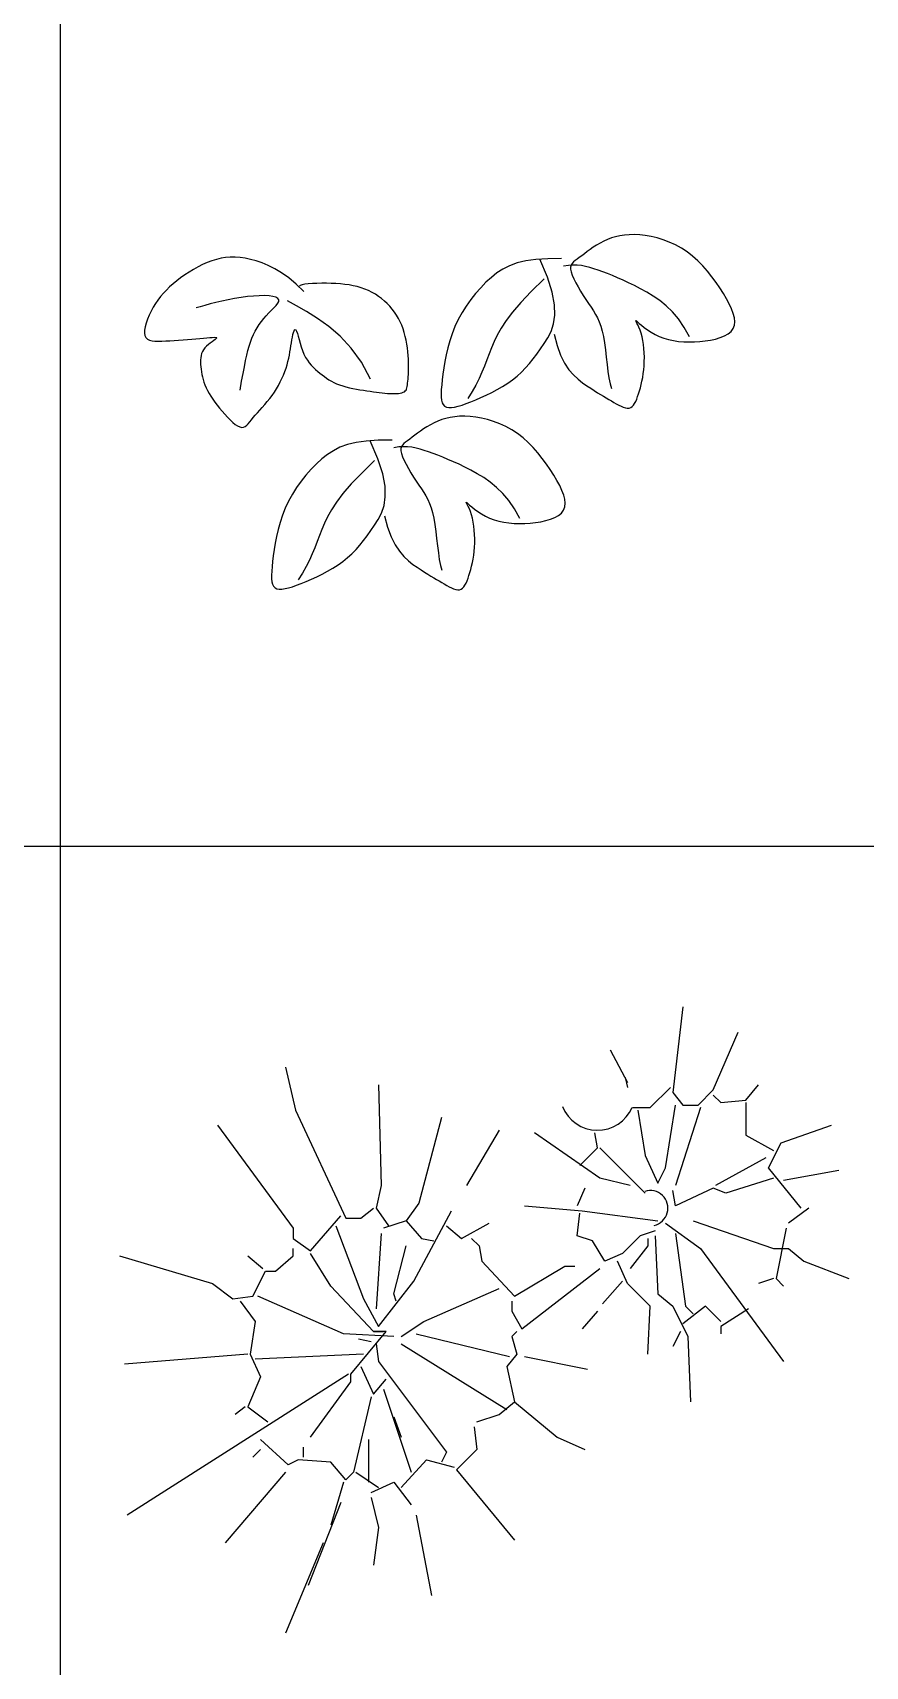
# Model space of a CAD drawing. Header units: inches. Extents: x 7658 to 73799, y 48 to 40262.
# Drawn here: x 36394 to 38501, y 12526 to 16660 of the extents above; entities that cross this region are included whole.
import ezdxf

# ---------------------------------------------------------------- set-up
doc = ezdxf.new("R2010")
doc.units = ezdxf.units.IN
doc.layers.add('www.cad-blocks.net', color=7, linetype='Continuous')

# ---------------------------------------------------------------- blocks, each defined once
blk = doc.blocks.new('A$C516926BB')
for p, q in [((25.0771, 38.5194), (25.0771, 0)), ((0, 13.9072), (62.4121, 13.9072))]:
    blk.add_line(p, q)
blk = doc.blocks.new('A$C1EFB470B')
for p, q in [((1.1437, 0.8724), (1.1353, 0.8669)), ((1.1525, 0.8775), (1.1437, 0.8724)), ((1.1617, 0.8824), (1.1525, 0.8775)), ((1.1712, 0.8867), (1.1617, 0.8824)), ((1.1813, 0.8904), (1.1712, 0.8867)), ((1.1917, 0.8935), (1.1813, 0.8904)), ((1.2027, 0.896), (1.1917, 0.8935)), ((1.2143, 0.8978), (1.2027, 0.896)), ((1.2265, 0.8988), (1.2143, 0.8978)), ((1.2393, 0.8989), (1.2265, 0.8988)), ((1.2528, 0.8982), (1.2393, 0.8989)), ((1.267, 0.8966), (1.2528, 0.8982)), ((1.2818, 0.894), (1.267, 0.8966)), ((1.297, 0.8904), (1.2818, 0.894)), ((1.3124, 0.8857), (1.297, 0.8904)), ((1.3278, 0.8799), (1.3124, 0.8857)), ((1.3431, 0.8728), (1.3278, 0.8799)), ((1.3582, 0.8646), (1.3431, 0.8728)), ((0.1588, 0.8283), (0.1471, 0.8231)), ((0.1705, 0.8327), (0.1588, 0.8283)), ((0.1821, 0.8363), (0.1705, 0.8327)), ((0.1937, 0.839), (0.1821, 0.8363)), ((0.2053, 0.8408), (0.1937, 0.839)), ((0.2171, 0.8418), (0.2053, 0.8408)), ((0.2293, 0.8418), (0.2171, 0.8418)), ((0.2418, 0.8409), (0.2293, 0.8418)), ((0.2547, 0.8391), (0.2418, 0.8409)), ((0.2683, 0.8363), (0.2547, 0.8391)), ((0.2825, 0.8325), (0.2683, 0.8363)), ((0.2975, 0.8275), (0.2825, 0.8325)), ((0.3132, 0.8209), (0.2975, 0.8275)), ((0.9426, 0.8272), (0.9236, 0.8202)), ((0.9646, 0.8325), (0.9426, 0.8272)), ((0.9903, 0.8362), (0.9646, 0.8325)), ((1.0203, 0.8381), (0.9903, 0.8362)), ((1.0196, 0.7915), (1.0001, 0.8366)), ((1.0554, 0.8382), (1.0203, 0.8381)), ((1.0851, 0.8297), (1.0816, 0.826)), ((1.0894, 0.8333), (1.0851, 0.8297)), ((1.0944, 0.837), (1.0894, 0.8333)), ((1.1, 0.8411), (1.0944, 0.837)), ((1.1062, 0.8456), (1.1, 0.8411)), ((1.1128, 0.8506), (1.1062, 0.8456)), ((1.1199, 0.8559), (1.1128, 0.8506)), ((1.1274, 0.8614), (1.1199, 0.8559)), ((1.1353, 0.8669), (1.1274, 0.8614)), ((1.3727, 0.8551), (1.3582, 0.8646)), ((1.3867, 0.8443), (1.3727, 0.8551)), ((1.4, 0.8324), (1.3867, 0.8443)), ((1.4126, 0.8196), (1.4, 0.8324)), ((0.0915, 0.7896), (0.0816, 0.782)), ((0.1019, 0.797), (0.0915, 0.7896)), ((0.1128, 0.8041), (0.1019, 0.797)), ((0.124, 0.811), (0.1128, 0.8041)), ((0.1355, 0.8173), (0.124, 0.811)), ((0.1471, 0.8231), (0.1355, 0.8173)), ((0.3296, 0.8125), (0.3132, 0.8209)), ((0.3468, 0.802), (0.3296, 0.8125)), ((0.3649, 0.7892), (0.3468, 0.802)), ((0.3837, 0.7737), (0.3649, 0.7892)), ((0.8777, 0.7907), (0.8639, 0.7783)), ((0.8918, 0.8019), (0.8777, 0.7907)), ((0.9069, 0.8118), (0.8918, 0.8019)), ((0.9236, 0.8202), (0.9069, 0.8118)), ((1.0113, 0.7867), (0.9786, 0.7552)), ((1.0318, 0.7534), (1.0196, 0.7915)), ((1.0723, 0.8212), (1.06, 0.8194)), ((1.0839, 0.8219), (1.0723, 0.8212)), ((1.0779, 0.817), (1.0778, 0.8114)), ((1.0778, 0.8114), (1.0791, 0.8046)), ((1.0792, 0.8218), (1.0779, 0.817)), ((1.0791, 0.8046), (1.0819, 0.7965)), ((1.0816, 0.826), (1.0792, 0.8218)), ((1.0819, 0.7965), (1.086, 0.7873)), ((1.095, 0.8216), (1.0839, 0.8219)), ((1.086, 0.7873), (1.091, 0.7773)), ((1.1056, 0.8204), (1.095, 0.8216)), ((1.116, 0.8184), (1.1056, 0.8204)), ((1.1264, 0.8157), (1.116, 0.8184)), ((1.137, 0.8125), (1.1264, 0.8157)), ((1.1479, 0.8088), (1.137, 0.8125)), ((1.1593, 0.8047), (1.1479, 0.8088)), ((1.1713, 0.8002), (1.1593, 0.8047)), ((1.1838, 0.7953), (1.1713, 0.8002)), ((1.1969, 0.7898), (1.1838, 0.7953)), ((1.2106, 0.7839), (1.1969, 0.7898)), ((1.4245, 0.8061), (1.4126, 0.8196)), ((1.4357, 0.7922), (1.4245, 0.8061)), ((1.4461, 0.778), (1.4357, 0.7922)), ((0.0477, 0.7506), (0.0405, 0.7422)), ((0.0553, 0.7587), (0.0477, 0.7506)), ((0.0635, 0.7666), (0.0553, 0.7587)), ((0.0722, 0.7743), (0.0635, 0.7666)), ((0.0816, 0.782), (0.0722, 0.7743)), ((0.2902, 0.7444), (0.2757, 0.7436)), ((0.3036, 0.7445), (0.2902, 0.7444)), ((0.3153, 0.7439), (0.3036, 0.7445)), ((0.4034, 0.7552), (0.3837, 0.7737)), ((0.394, 0.7704), (0.3923, 0.7684)), ((0.3986, 0.7721), (0.394, 0.7704)), ((0.4056, 0.7734), (0.3986, 0.7721)), ((0.4145, 0.7744), (0.4056, 0.7734)), ((0.4248, 0.7751), (0.4145, 0.7744)), ((0.4363, 0.7756), (0.4248, 0.7751)), ((0.4483, 0.7757), (0.4363, 0.7756)), ((0.4605, 0.7757), (0.4483, 0.7757)), ((0.4725, 0.7754), (0.4605, 0.7757)), ((0.4842, 0.7749), (0.4725, 0.7754)), ((0.4957, 0.7742), (0.4842, 0.7749)), ((0.5068, 0.7731), (0.4957, 0.7742)), ((0.5176, 0.7716), (0.5068, 0.7731)), ((0.5281, 0.7697), (0.5176, 0.7716)), ((0.5383, 0.7674), (0.5281, 0.7697)), ((0.5482, 0.7646), (0.5383, 0.7674)), ((0.5577, 0.7612), (0.5482, 0.7646)), ((0.5669, 0.7573), (0.5577, 0.7612)), ((0.5757, 0.7529), (0.5669, 0.7573)), ((0.5842, 0.748), (0.5757, 0.7529)), ((0.5923, 0.7427), (0.5842, 0.748)), ((0.8376, 0.7501), (0.8254, 0.7346)), ((0.8505, 0.7647), (0.8376, 0.7501)), ((0.8639, 0.7783), (0.8505, 0.7647)), ((0.9786, 0.7552), (0.9522, 0.7275)), ((1.0377, 0.7216), (1.0318, 0.7534)), ((1.091, 0.7773), (1.0969, 0.7667)), ((1.0969, 0.7667), (1.1033, 0.7559)), ((1.1033, 0.7559), (1.1101, 0.745)), ((1.1101, 0.745), (1.1169, 0.7344)), ((1.2248, 0.7773), (1.2106, 0.7839)), ((1.2396, 0.77), (1.2248, 0.7773)), ((1.255, 0.7621), (1.2396, 0.77)), ((1.2709, 0.7534), (1.255, 0.7621)), ((1.2872, 0.7436), (1.2709, 0.7534)), ((1.4557, 0.7639), (1.4461, 0.778)), ((1.4645, 0.75), (1.4557, 0.7639)), ((1.4725, 0.7366), (1.4645, 0.75)), ((0.0165, 0.7052), (0.0117, 0.6951)), ((0.0219, 0.715), (0.0165, 0.7052)), ((0.0277, 0.7245), (0.0219, 0.715)), ((0.0339, 0.7335), (0.0277, 0.7245)), ((0.0405, 0.7422), (0.0339, 0.7335)), ((0.1408, 0.7166), (0.1305, 0.7136)), ((0.1528, 0.7199), (0.1408, 0.7166)), ((0.1661, 0.7235), (0.1528, 0.7199)), ((0.1806, 0.7272), (0.1661, 0.7235)), ((0.1959, 0.7308), (0.1806, 0.7272)), ((0.2118, 0.7343), (0.1959, 0.7308)), ((0.228, 0.7375), (0.2118, 0.7343)), ((0.2442, 0.7401), (0.228, 0.7375)), ((0.2602, 0.7422), (0.2442, 0.7401)), ((0.2757, 0.7436), (0.2602, 0.7422)), ((0.3146, 0.7008), (0.3213, 0.7074)), ((0.3251, 0.7425), (0.3153, 0.7439)), ((0.3213, 0.7074), (0.3275, 0.7138)), ((0.3327, 0.7405), (0.3251, 0.7425)), ((0.3275, 0.7138), (0.3329, 0.7197)), ((0.3377, 0.7377), (0.3327, 0.7405)), ((0.3329, 0.7197), (0.337, 0.7251)), ((0.337, 0.7251), (0.3395, 0.7299)), ((0.3398, 0.7342), (0.3377, 0.7377)), ((0.3395, 0.7299), (0.3398, 0.7342)), ((0.3842, 0.7185), (0.3616, 0.7311)), ((0.4099, 0.7041), (0.3842, 0.7185)), ((0.4375, 0.687), (0.4099, 0.7041)), ((0.6, 0.737), (0.5923, 0.7427)), ((0.6073, 0.7309), (0.6, 0.737)), ((0.6142, 0.7244), (0.6073, 0.7309)), ((0.6207, 0.7175), (0.6142, 0.7244)), ((0.6268, 0.7103), (0.6207, 0.7175)), ((0.6325, 0.7028), (0.6268, 0.7103)), ((0.6377, 0.6949), (0.6325, 0.7028)), ((0.8139, 0.7183), (0.8034, 0.7015)), ((0.8254, 0.7346), (0.8139, 0.7183)), ((0.9312, 0.7031), (0.9148, 0.6816)), ((0.9522, 0.7275), (0.9312, 0.7031)), ((1.0385, 0.695), (1.0377, 0.7216)), ((1.1169, 0.7344), (1.1235, 0.7244)), ((1.1235, 0.7244), (1.1298, 0.715)), ((1.1298, 0.715), (1.1356, 0.706)), ((1.1356, 0.706), (1.141, 0.6972)), ((1.3036, 0.7322), (1.2872, 0.7436)), ((1.3198, 0.719), (1.3036, 0.7322)), ((1.3357, 0.7035), (1.3198, 0.719)), ((1.351, 0.6855), (1.3357, 0.7035)), ((1.4795, 0.7236), (1.4725, 0.7366)), ((1.4853, 0.7113), (1.4795, 0.7236)), ((1.4896, 0.6996), (1.4853, 0.7113)), ((0.0016, 0.6659), (0.0002, 0.6573)), ((0.0041, 0.6752), (0.0016, 0.6659)), ((0.0075, 0.685), (0.0041, 0.6752)), ((0.0117, 0.6951), (0.0075, 0.685)), ((0.2803, 0.6547), (0.2851, 0.6632)), ((0.2851, 0.6632), (0.2902, 0.6713)), ((0.2902, 0.6713), (0.2957, 0.6791)), ((0.2957, 0.6791), (0.3017, 0.6865)), ((0.3017, 0.6865), (0.308, 0.6938)), ((0.308, 0.6938), (0.3146, 0.7008)), ((0.4661, 0.6666), (0.4375, 0.687)), ((0.4948, 0.6418), (0.4661, 0.6666)), ((0.6425, 0.6868), (0.6377, 0.6949)), ((0.6469, 0.6783), (0.6425, 0.6868)), ((0.6508, 0.6695), (0.6469, 0.6783)), ((0.6543, 0.6603), (0.6508, 0.6695)), ((0.7854, 0.6663), (0.7782, 0.6483)), ((0.7938, 0.6841), (0.7854, 0.6663)), ((0.8034, 0.7015), (0.7938, 0.6841)), ((0.9021, 0.6623), (0.8924, 0.6447)), ((0.9148, 0.6816), (0.9021, 0.6623)), ((1.0288, 0.6541), (1.0351, 0.6728)), ((1.0351, 0.6728), (1.0385, 0.695)), ((1.141, 0.6972), (1.146, 0.688)), ((1.146, 0.688), (1.1505, 0.6781)), ((1.1505, 0.6781), (1.1545, 0.6672)), ((1.1545, 0.6672), (1.1581, 0.6549)), ((1.2429, 0.6809), (1.243, 0.6815)), ((1.2439, 0.6787), (1.2429, 0.6809)), ((1.243, 0.6815), (1.2444, 0.6806)), ((1.2458, 0.6752), (1.2439, 0.6787)), ((1.2444, 0.6806), (1.2473, 0.6781)), ((1.2482, 0.6705), (1.2458, 0.6752)), ((1.2473, 0.6781), (1.2517, 0.6743)), ((1.251, 0.6645), (1.2482, 0.6705)), ((1.2539, 0.6575), (1.251, 0.6645)), ((1.2517, 0.6743), (1.2575, 0.6695)), ((1.2575, 0.6695), (1.2644, 0.6639)), ((1.2644, 0.6639), (1.2725, 0.658)), ((1.3654, 0.6643), (1.351, 0.6855)), ((1.3788, 0.6399), (1.3654, 0.6643)), ((1.4893, 0.6613), (1.4924, 0.6695)), ((1.4924, 0.6887), (1.4896, 0.6996)), ((1.4934, 0.6786), (1.4924, 0.6887)), ((1.4924, 0.6695), (1.4934, 0.6786)), ((0.0002, 0.6573), (0, 0.6497)), ((0, 0.6497), (0.0011, 0.6433)), ((0.0011, 0.6433), (0.0036, 0.6383)), ((0.0036, 0.6383), (0.0075, 0.6346)), ((0.0075, 0.6346), (0.0127, 0.632)), ((0.0127, 0.632), (0.019, 0.6304)), ((0.019, 0.6304), (0.0263, 0.6295)), ((0.0263, 0.6295), (0.0346, 0.6292)), ((0.0346, 0.6292), (0.0437, 0.6294)), ((0.0437, 0.6294), (0.0536, 0.6298)), ((0.0536, 0.6298), (0.064, 0.6303)), ((0.064, 0.6303), (0.075, 0.6309)), ((0.075, 0.6309), (0.0862, 0.6316)), ((0.0862, 0.6316), (0.0975, 0.6324)), ((0.0975, 0.6324), (0.1087, 0.6332)), ((0.1087, 0.6332), (0.1197, 0.634)), ((0.1197, 0.634), (0.1303, 0.6349)), ((0.1303, 0.6349), (0.1403, 0.6358)), ((0.1403, 0.6358), (0.1496, 0.6367)), ((0.1496, 0.6367), (0.1579, 0.6376)), ((0.1616, 0.6208), (0.1569, 0.6167)), ((0.1579, 0.6376), (0.1653, 0.6383)), ((0.1665, 0.6246), (0.1616, 0.6208)), ((0.1653, 0.6383), (0.1715, 0.6388)), ((0.1713, 0.628), (0.1665, 0.6246)), ((0.1756, 0.6311), (0.1713, 0.628)), ((0.1715, 0.6388), (0.1765, 0.6391)), ((0.1792, 0.6337), (0.1756, 0.6311)), ((0.1765, 0.6391), (0.1801, 0.639)), ((0.1817, 0.6358), (0.1792, 0.6337)), ((0.1801, 0.639), (0.1823, 0.6384)), ((0.1828, 0.6374), (0.1817, 0.6358)), ((0.1823, 0.6384), (0.1828, 0.6374)), ((0.2649, 0.6167), (0.2682, 0.627)), ((0.2682, 0.627), (0.2719, 0.6367)), ((0.2719, 0.6367), (0.2759, 0.6459)), ((0.2759, 0.6459), (0.2803, 0.6547)), ((0.3705, 0.6176), (0.3717, 0.6252)), ((0.3717, 0.6252), (0.3729, 0.6327)), ((0.3729, 0.6327), (0.3742, 0.6397)), ((0.3742, 0.6397), (0.3755, 0.6461)), ((0.3755, 0.6461), (0.3769, 0.6516)), ((0.3769, 0.6516), (0.3783, 0.6557)), ((0.3783, 0.6557), (0.3798, 0.6584)), ((0.3798, 0.6584), (0.3814, 0.6592)), ((0.3814, 0.6592), (0.3831, 0.6579)), ((0.3831, 0.6579), (0.3849, 0.6544)), ((0.3849, 0.6544), (0.3867, 0.6488)), ((0.3867, 0.6488), (0.3888, 0.6417)), ((0.3888, 0.6417), (0.3911, 0.6334)), ((0.3911, 0.6334), (0.3937, 0.6243)), ((0.3937, 0.6243), (0.3966, 0.6149)), ((0.5227, 0.6119), (0.4948, 0.6418)), ((0.6573, 0.6509), (0.6543, 0.6603)), ((0.6599, 0.6413), (0.6573, 0.6509)), ((0.6621, 0.6316), (0.6599, 0.6413)), ((0.6639, 0.6219), (0.6621, 0.6316)), ((0.6654, 0.6122), (0.6639, 0.6219)), ((0.7721, 0.6303), (0.7671, 0.6124)), ((0.7782, 0.6483), (0.7721, 0.6303)), ((0.8846, 0.6284), (0.8781, 0.6127)), ((0.8924, 0.6447), (0.8846, 0.6284)), ((1.002, 0.6096), (1.0112, 0.6233)), ((1.0112, 0.6233), (1.0204, 0.6379)), ((1.0204, 0.6379), (1.0288, 0.6541)), ((1.0364, 0.6469), (1.0438, 0.618)), ((1.1581, 0.6549), (1.1612, 0.6409)), ((1.1612, 0.6409), (1.1638, 0.6249)), ((1.1638, 0.6249), (1.1661, 0.6074)), ((1.2566, 0.6495), (1.2539, 0.6575)), ((1.259, 0.6407), (1.2566, 0.6495)), ((1.2609, 0.6311), (1.259, 0.6407)), ((1.2624, 0.621), (1.2609, 0.6311)), ((1.2636, 0.6104), (1.2624, 0.621)), ((1.2725, 0.658), (1.2816, 0.652)), ((1.2816, 0.652), (1.2916, 0.6463)), ((1.2916, 0.6463), (1.3024, 0.6411)), ((1.3024, 0.6411), (1.3138, 0.6368)), ((1.3138, 0.6368), (1.3257, 0.6334)), ((1.3257, 0.6334), (1.3382, 0.6308)), ((1.3382, 0.6308), (1.351, 0.6289)), ((1.351, 0.6289), (1.3642, 0.6278)), ((1.3642, 0.6278), (1.3777, 0.6274)), ((1.3777, 0.6274), (1.3912, 0.6276)), ((1.3912, 0.6276), (1.4049, 0.6285)), ((1.4049, 0.6285), (1.4186, 0.63)), ((1.4186, 0.63), (1.4319, 0.632)), ((1.4319, 0.632), (1.4446, 0.6348)), ((1.4446, 0.6348), (1.4565, 0.6384)), ((1.4565, 0.6384), (1.4672, 0.6427)), ((1.4672, 0.6427), (1.4764, 0.6479)), ((1.4764, 0.6479), (1.4839, 0.6541)), ((1.4839, 0.6541), (1.4893, 0.6613)), ((0.142, 0.582), (0.1419, 0.5763)), ((0.1424, 0.5875), (0.142, 0.582)), ((0.1433, 0.5929), (0.1424, 0.5875)), ((0.1446, 0.598), (0.1433, 0.5929)), ((0.1466, 0.603), (0.1446, 0.598)), ((0.1493, 0.6078), (0.1466, 0.603)), ((0.1527, 0.6123), (0.1493, 0.6078)), ((0.1569, 0.6167), (0.1527, 0.6123)), ((0.2527, 0.5647), (0.2558, 0.58)), ((0.2558, 0.58), (0.2587, 0.5936)), ((0.2587, 0.5936), (0.2617, 0.6057)), ((0.2617, 0.6057), (0.2649, 0.6167)), ((0.363, 0.5779), (0.3649, 0.5861)), ((0.3649, 0.5861), (0.3666, 0.5942)), ((0.3666, 0.5942), (0.368, 0.6021)), ((0.368, 0.6021), (0.3693, 0.6099)), ((0.3693, 0.6099), (0.3705, 0.6176)), ((0.3966, 0.6149), (0.3998, 0.6055)), ((0.3998, 0.6055), (0.4035, 0.5966)), ((0.4035, 0.5966), (0.4076, 0.5884)), ((0.4076, 0.5884), (0.4121, 0.5811)), ((0.4121, 0.5811), (0.4169, 0.5744)), ((0.5486, 0.5759), (0.5227, 0.6119)), ((0.6665, 0.6026), (0.6654, 0.6122)), ((0.6673, 0.5933), (0.6665, 0.6026)), ((0.6679, 0.5842), (0.6673, 0.5933)), ((0.6682, 0.5756), (0.6679, 0.5842)), ((0.763, 0.5948), (0.7597, 0.5778)), ((0.7671, 0.6124), (0.763, 0.5948)), ((0.8662, 0.5817), (0.8601, 0.5662)), ((0.8721, 0.5972), (0.8662, 0.5817)), ((0.8781, 0.6127), (0.8721, 0.5972)), ((0.974, 0.5726), (0.9835, 0.5843)), ((0.9835, 0.5843), (0.9928, 0.5966)), ((0.9928, 0.5966), (1.002, 0.6096)), ((1.0438, 0.618), (1.0528, 0.5937)), ((1.0528, 0.5937), (1.063, 0.5737)), ((1.1661, 0.6074), (1.1683, 0.5891)), ((1.1683, 0.5891), (1.1703, 0.5707)), ((1.2643, 0.5996), (1.2636, 0.6104)), ((1.2646, 0.5888), (1.2643, 0.5996)), ((1.2645, 0.5779), (1.2646, 0.5888)), ((0.1419, 0.5763), (0.142, 0.5704)), ((0.142, 0.5704), (0.1424, 0.5644)), ((0.1424, 0.5644), (0.143, 0.5582)), ((0.143, 0.5582), (0.1438, 0.5519)), ((0.1438, 0.5519), (0.1449, 0.5454)), ((0.1449, 0.5454), (0.1464, 0.5388)), ((0.1464, 0.5388), (0.1482, 0.5322)), ((0.2458, 0.5278), (0.2494, 0.5474)), ((0.2494, 0.5474), (0.2527, 0.5647)), ((0.3478, 0.5349), (0.3517, 0.5437)), ((0.3517, 0.5437), (0.3551, 0.5524)), ((0.3551, 0.5524), (0.3582, 0.5611)), ((0.3582, 0.5611), (0.3608, 0.5695)), ((0.3608, 0.5695), (0.363, 0.5779)), ((0.4169, 0.5744), (0.422, 0.5684)), ((0.422, 0.5684), (0.4273, 0.5628)), ((0.4273, 0.5628), (0.4328, 0.5577)), ((0.4328, 0.5577), (0.4383, 0.5529)), ((0.4383, 0.5529), (0.4439, 0.5483)), ((0.4439, 0.5483), (0.4494, 0.5439)), ((0.4494, 0.5439), (0.455, 0.5397)), ((0.455, 0.5397), (0.4607, 0.5356)), ((0.5718, 0.5331), (0.5486, 0.5759)), ((0.6667, 0.5331), (0.6671, 0.539)), ((0.6671, 0.539), (0.6676, 0.5454)), ((0.6676, 0.5454), (0.6679, 0.5523)), ((0.6679, 0.5523), (0.6681, 0.5596)), ((0.6681, 0.5596), (0.6683, 0.5674)), ((0.6683, 0.5674), (0.6682, 0.5756)), ((0.7549, 0.5461), (0.7532, 0.5318)), ((0.757, 0.5615), (0.7549, 0.5461)), ((0.7597, 0.5778), (0.757, 0.5615)), ((0.8535, 0.5505), (0.8463, 0.5346)), ((0.8601, 0.5662), (0.8535, 0.5505)), ((0.9314, 0.5318), (0.943, 0.5411)), ((0.943, 0.5411), (0.9539, 0.5511)), ((0.9539, 0.5511), (0.9642, 0.5615)), ((0.9642, 0.5615), (0.974, 0.5726)), ((1.063, 0.5737), (1.0739, 0.5572)), ((1.0739, 0.5572), (1.0854, 0.5439)), ((1.0854, 0.5439), (1.0969, 0.533)), ((1.1703, 0.5707), (1.1725, 0.5529)), ((1.1725, 0.5529), (1.1749, 0.5363)), ((1.2586, 0.5285), (1.2604, 0.5376)), ((1.2604, 0.5376), (1.262, 0.5471)), ((1.262, 0.5471), (1.2632, 0.557)), ((1.2632, 0.557), (1.2641, 0.5673)), ((1.2641, 0.5673), (1.2645, 0.5779)), ((0.1482, 0.5322), (0.1504, 0.5254)), ((0.1504, 0.5254), (0.153, 0.5185)), ((0.153, 0.5185), (0.1561, 0.5115)), ((0.1561, 0.5115), (0.1597, 0.5044)), ((0.1597, 0.5044), (0.1637, 0.4973)), ((0.1637, 0.4973), (0.1681, 0.49)), ((0.2418, 0.5055), (0.2458, 0.5278)), ((0.3228, 0.4921), (0.3285, 0.5003)), ((0.3285, 0.5003), (0.3339, 0.5088)), ((0.3339, 0.5088), (0.3389, 0.5174)), ((0.3389, 0.5174), (0.3435, 0.5261)), ((0.3435, 0.5261), (0.3478, 0.5349)), ((0.4607, 0.5356), (0.4666, 0.5318)), ((0.4666, 0.5318), (0.4728, 0.5281)), ((0.4728, 0.5281), (0.4792, 0.5247)), ((0.4792, 0.5247), (0.4861, 0.5216)), ((0.4861, 0.5216), (0.4935, 0.5187)), ((0.4935, 0.5187), (0.5014, 0.5161)), ((0.5014, 0.5161), (0.5097, 0.5137)), ((0.5097, 0.5137), (0.5183, 0.5116)), ((0.5183, 0.5116), (0.5272, 0.5098)), ((0.5272, 0.5098), (0.5362, 0.508)), ((0.5362, 0.508), (0.5451, 0.5065)), ((0.5451, 0.5065), (0.554, 0.5051)), ((0.554, 0.5051), (0.5627, 0.5037)), ((0.5627, 0.5037), (0.571, 0.5025)), ((0.571, 0.5025), (0.579, 0.5013)), ((0.579, 0.5013), (0.5867, 0.5003)), ((0.5867, 0.5003), (0.5941, 0.4993)), ((0.5941, 0.4993), (0.6012, 0.4985)), ((0.6012, 0.4985), (0.608, 0.4978)), ((0.608, 0.4978), (0.6146, 0.4973)), ((0.6146, 0.4973), (0.6208, 0.4969)), ((0.6208, 0.4969), (0.6268, 0.4966)), ((0.6268, 0.4966), (0.6324, 0.4966)), ((0.6324, 0.4966), (0.6377, 0.4968)), ((0.6377, 0.4968), (0.6426, 0.4972)), ((0.6426, 0.4972), (0.647, 0.4978)), ((0.647, 0.4978), (0.651, 0.4987)), ((0.651, 0.4987), (0.6545, 0.4999)), ((0.6545, 0.4999), (0.6574, 0.5015)), ((0.6574, 0.5015), (0.6598, 0.5033)), ((0.6598, 0.5033), (0.6616, 0.5056)), ((0.6616, 0.5056), (0.663, 0.5082)), ((0.663, 0.5082), (0.664, 0.5112)), ((0.664, 0.5112), (0.6648, 0.5146)), ((0.6648, 0.5146), (0.6654, 0.5185)), ((0.6654, 0.5185), (0.6658, 0.5229)), ((0.6658, 0.5229), (0.6662, 0.5278)), ((0.6662, 0.5278), (0.6667, 0.5331)), ((0.7509, 0.5071), (0.7505, 0.4968)), ((0.7505, 0.4968), (0.7507, 0.4878)), ((0.7519, 0.5188), (0.7509, 0.5071)), ((0.7532, 0.5318), (0.7519, 0.5188)), ((0.8287, 0.5017), (0.8177, 0.4846)), ((0.8381, 0.5183), (0.8287, 0.5017)), ((0.8463, 0.5346), (0.8381, 0.5183)), ((0.8648, 0.4926), (0.8785, 0.4994)), ((0.8785, 0.4994), (0.8923, 0.5067)), ((0.8923, 0.5067), (0.9058, 0.5145)), ((0.9058, 0.5145), (0.9189, 0.5229)), ((0.9189, 0.5229), (0.9314, 0.5318)), ((1.0969, 0.533), (1.1082, 0.5241)), ((1.1082, 0.5241), (1.119, 0.5166)), ((1.119, 0.5166), (1.1288, 0.5101)), ((1.1288, 0.5101), (1.1379, 0.5042)), ((1.1379, 0.5042), (1.1462, 0.499)), ((1.1462, 0.499), (1.154, 0.4943)), ((1.1749, 0.5363), (1.1778, 0.5216)), ((1.1778, 0.5216), (1.1811, 0.5094)), ((1.25, 0.4961), (1.2523, 0.5035)), ((1.2523, 0.5035), (1.2545, 0.5114)), ((1.2545, 0.5114), (1.2567, 0.5198)), ((1.2567, 0.5198), (1.2586, 0.5285)), ((0.1681, 0.49), (0.173, 0.4826)), ((0.173, 0.4826), (0.1783, 0.4751)), ((0.1783, 0.4751), (0.1839, 0.4675)), ((0.1839, 0.4675), (0.19, 0.4598)), ((0.19, 0.4598), (0.1964, 0.452)), ((0.286, 0.4482), (0.292, 0.4549)), ((0.292, 0.4549), (0.2981, 0.4618)), ((0.2981, 0.4618), (0.3044, 0.4689)), ((0.3044, 0.4689), (0.3107, 0.4764)), ((0.3107, 0.4764), (0.3169, 0.4841)), ((0.3169, 0.4841), (0.3228, 0.4921)), ((0.7507, 0.4878), (0.7515, 0.4801)), ((0.7515, 0.4801), (0.7532, 0.4737)), ((0.7532, 0.4737), (0.7558, 0.4687)), ((0.7558, 0.4687), (0.7594, 0.465)), ((0.7594, 0.465), (0.7641, 0.4626)), ((0.7641, 0.4626), (0.7699, 0.4615)), ((0.7699, 0.4615), (0.7768, 0.4615)), ((0.7768, 0.4615), (0.7846, 0.4626)), ((0.7846, 0.4626), (0.7935, 0.4647)), ((0.7935, 0.4647), (0.8033, 0.4676)), ((0.8033, 0.4676), (0.814, 0.4714)), ((0.814, 0.4714), (0.8257, 0.4758)), ((0.8257, 0.4758), (0.8381, 0.4808)), ((0.8381, 0.4808), (0.8512, 0.4864)), ((0.8512, 0.4864), (0.8648, 0.4926)), ((1.154, 0.4943), (1.1612, 0.49)), ((1.1612, 0.49), (1.1681, 0.4859)), ((1.1681, 0.4859), (1.1747, 0.4821)), ((1.1747, 0.4821), (1.1811, 0.4783)), ((1.1811, 0.4783), (1.1875, 0.4745)), ((1.1875, 0.4745), (1.1937, 0.4709)), ((1.1937, 0.4709), (1.1998, 0.4675)), ((1.1998, 0.4675), (1.2057, 0.4645)), ((1.2057, 0.4645), (1.2113, 0.4621)), ((1.2113, 0.4621), (1.2166, 0.4604)), ((1.2166, 0.4604), (1.2215, 0.4596)), ((1.2215, 0.4596), (1.226, 0.4598)), ((1.226, 0.4598), (1.2301, 0.4612)), ((1.2301, 0.4612), (1.2337, 0.4636)), ((1.2337, 0.4636), (1.237, 0.4671)), ((1.237, 0.4671), (1.2399, 0.4714)), ((1.2399, 0.4714), (1.2427, 0.4766)), ((1.2427, 0.4766), (1.2452, 0.4825)), ((1.2452, 0.4825), (1.2476, 0.489)), ((1.2476, 0.489), (1.25, 0.4961)), ((0.1964, 0.452), (0.2031, 0.4443)), ((0.2031, 0.4443), (0.2098, 0.4369)), ((0.2098, 0.4369), (0.2166, 0.43)), ((0.2166, 0.43), (0.2232, 0.4239)), ((0.2232, 0.4239), (0.2296, 0.4187)), ((0.2296, 0.4187), (0.2356, 0.4147)), ((0.2356, 0.4147), (0.2412, 0.4122)), ((0.2505, 0.4117), (0.2546, 0.4135)), ((0.2546, 0.4135), (0.2585, 0.4164)), ((0.2585, 0.4164), (0.2624, 0.4202)), ((0.2624, 0.4202), (0.2664, 0.4249)), ((0.2664, 0.4249), (0.2706, 0.4301)), ((0.2706, 0.4301), (0.2753, 0.4359)), ((0.2753, 0.4359), (0.2804, 0.4419)), ((0.2804, 0.4419), (0.286, 0.4482)), ((0.7233, 0.418), (0.7146, 0.4128)), ((0.7325, 0.4228), (0.7233, 0.418)), ((0.7421, 0.4271), (0.7325, 0.4228)), ((0.7521, 0.4308), (0.7421, 0.4271)), ((0.7626, 0.434), (0.7521, 0.4308)), ((0.7736, 0.4365), (0.7626, 0.434)), ((0.7852, 0.4382), (0.7736, 0.4365)), ((0.7973, 0.4392), (0.7852, 0.4382)), ((0.8102, 0.4394), (0.7973, 0.4392)), ((0.8237, 0.4387), (0.8102, 0.4394)), ((0.8379, 0.437), (0.8237, 0.4387)), ((0.8527, 0.4344), (0.8379, 0.437)), ((0.8679, 0.4308), (0.8527, 0.4344)), ((0.8832, 0.4261), (0.8679, 0.4308)), ((0.8987, 0.4203), (0.8832, 0.4261)), ((0.914, 0.4133), (0.8987, 0.4203)), ((0.2412, 0.4122), (0.2461, 0.4112)), ((0.2461, 0.4112), (0.2505, 0.4117)), ((0.5355, 0.3729), (0.5135, 0.3676)), ((0.5611, 0.3766), (0.5355, 0.3729)), ((0.5912, 0.3785), (0.5611, 0.3766)), ((0.5905, 0.3319), (0.571, 0.3771)), ((0.6263, 0.3786), (0.5912, 0.3785)), ((0.6602, 0.3738), (0.6559, 0.3702)), ((0.6653, 0.3775), (0.6602, 0.3738)), ((0.6709, 0.3815), (0.6653, 0.3775)), ((0.6771, 0.3861), (0.6709, 0.3815)), ((0.6837, 0.3911), (0.6771, 0.3861)), ((0.6907, 0.3964), (0.6837, 0.3911)), ((0.6983, 0.4019), (0.6907, 0.3964)), ((0.7062, 0.4074), (0.6983, 0.4019)), ((0.7146, 0.4128), (0.7062, 0.4074)), ((0.929, 0.405), (0.914, 0.4133)), ((0.9436, 0.3955), (0.929, 0.405)), ((0.9576, 0.3847), (0.9436, 0.3955)), ((0.9708, 0.3728), (0.9576, 0.3847)), ((0.9835, 0.36), (0.9708, 0.3728)), ((0.4485, 0.3312), (0.4348, 0.3187)), ((0.4627, 0.3424), (0.4485, 0.3312)), ((0.4778, 0.3522), (0.4627, 0.3424)), ((0.4945, 0.3607), (0.4778, 0.3522)), ((0.5135, 0.3676), (0.4945, 0.3607)), ((0.6026, 0.2939), (0.5905, 0.3319)), ((0.6432, 0.3616), (0.6308, 0.3598)), ((0.6548, 0.3623), (0.6432, 0.3616)), ((0.65, 0.3622), (0.6487, 0.3575)), ((0.6487, 0.3575), (0.6487, 0.3518)), ((0.6487, 0.3518), (0.65, 0.345)), ((0.6525, 0.3664), (0.65, 0.3622)), ((0.65, 0.345), (0.6528, 0.3369)), ((0.6559, 0.3702), (0.6525, 0.3664)), ((0.6528, 0.3369), (0.6568, 0.3277)), ((0.6658, 0.362), (0.6548, 0.3623)), ((0.6765, 0.3608), (0.6658, 0.362)), ((0.6869, 0.3588), (0.6765, 0.3608)), ((0.6973, 0.3561), (0.6869, 0.3588)), ((0.7078, 0.3529), (0.6973, 0.3561)), ((0.7187, 0.3492), (0.7078, 0.3529)), ((0.7302, 0.3451), (0.7187, 0.3492)), ((0.7422, 0.3406), (0.7302, 0.3451)), ((0.7547, 0.3357), (0.7422, 0.3406)), ((0.7678, 0.3303), (0.7547, 0.3357)), ((0.9954, 0.3465), (0.9835, 0.36)), ((1.0065, 0.3326), (0.9954, 0.3465)), ((1.0169, 0.3185), (1.0065, 0.3326)), ((0.4085, 0.2905), (0.3963, 0.275)), ((0.4214, 0.3051), (0.4085, 0.2905)), ((0.4348, 0.3187), (0.4214, 0.3051)), ((0.5495, 0.2956), (0.5231, 0.2679)), ((0.5822, 0.3272), (0.5495, 0.2956)), ((0.6086, 0.262), (0.6026, 0.2939)), ((0.6568, 0.3277), (0.6619, 0.3177)), ((0.6619, 0.3177), (0.6678, 0.3072)), ((0.6678, 0.3072), (0.6742, 0.2963)), ((0.6742, 0.2963), (0.6809, 0.2855)), ((0.7815, 0.3243), (0.7678, 0.3303)), ((0.7957, 0.3177), (0.7815, 0.3243)), ((0.8105, 0.3105), (0.7957, 0.3177)), ((0.8259, 0.3026), (0.8105, 0.3105)), ((0.8418, 0.2938), (0.8259, 0.3026)), ((0.8581, 0.284), (0.8418, 0.2938)), ((1.0266, 0.3044), (1.0169, 0.3185)), ((1.0354, 0.2905), (1.0266, 0.3044)), ((1.0434, 0.277), (1.0354, 0.2905)), ((0.3848, 0.2588), (0.3742, 0.2419)), ((0.3963, 0.275), (0.3848, 0.2588)), ((0.5231, 0.2679), (0.5021, 0.2435)), ((0.6093, 0.2354), (0.6086, 0.262)), ((0.6809, 0.2855), (0.6877, 0.2749)), ((0.6877, 0.2749), (0.6944, 0.2648)), ((0.6944, 0.2648), (0.7006, 0.2554)), ((0.7006, 0.2554), (0.7065, 0.2465)), ((0.8745, 0.2727), (0.8581, 0.284)), ((0.8907, 0.2594), (0.8745, 0.2727)), ((0.9066, 0.244), (0.8907, 0.2594)), ((1.0504, 0.264), (1.0434, 0.277)), ((1.0561, 0.2517), (1.0504, 0.264)), ((1.0605, 0.24), (1.0561, 0.2517)), ((0.3562, 0.2068), (0.349, 0.1888)), ((0.3647, 0.2245), (0.3562, 0.2068)), ((0.3742, 0.2419), (0.3647, 0.2245)), ((0.4857, 0.222), (0.473, 0.2027)), ((0.5021, 0.2435), (0.4857, 0.222)), ((0.5996, 0.1945), (0.606, 0.2132)), ((0.606, 0.2132), (0.6093, 0.2354)), ((0.7065, 0.2465), (0.7119, 0.2376)), ((0.7119, 0.2376), (0.7168, 0.2284)), ((0.7168, 0.2284), (0.7213, 0.2186)), ((0.7213, 0.2186), (0.7254, 0.2077)), ((0.7254, 0.2077), (0.729, 0.1954)), ((0.8138, 0.2213), (0.8139, 0.222)), ((0.8148, 0.2192), (0.8138, 0.2213)), ((0.8139, 0.222), (0.8153, 0.2211)), ((0.8167, 0.2157), (0.8148, 0.2192)), ((0.8153, 0.2211), (0.8182, 0.2186)), ((0.8191, 0.2109), (0.8167, 0.2157)), ((0.8182, 0.2186), (0.8226, 0.2147)), ((0.8219, 0.2049), (0.8191, 0.2109)), ((0.8226, 0.2147), (0.8283, 0.2099)), ((0.8283, 0.2099), (0.8353, 0.2043)), ((0.9219, 0.2259), (0.9066, 0.244)), ((0.9363, 0.2048), (0.9219, 0.2259)), ((1.0602, 0.2017), (1.0633, 0.2099)), ((1.0633, 0.2291), (1.0605, 0.24)), ((1.0643, 0.2191), (1.0633, 0.2291)), ((1.0633, 0.2099), (1.0643, 0.2191)), ((0.343, 0.1707), (0.338, 0.1528)), ((0.349, 0.1888), (0.343, 0.1707)), ((0.4555, 0.1688), (0.449, 0.1531)), ((0.4632, 0.1852), (0.4555, 0.1688)), ((0.473, 0.2027), (0.4632, 0.1852)), ((0.5821, 0.1637), (0.5913, 0.1783)), ((0.5913, 0.1783), (0.5996, 0.1945)), ((0.6073, 0.1874), (0.6147, 0.1584)), ((0.729, 0.1954), (0.7321, 0.1813)), ((0.7321, 0.1813), (0.7347, 0.1653)), ((0.8248, 0.1979), (0.8219, 0.2049)), ((0.8275, 0.19), (0.8248, 0.1979)), ((0.8298, 0.1811), (0.8275, 0.19)), ((0.8318, 0.1715), (0.8298, 0.1811)), ((0.8333, 0.1614), (0.8318, 0.1715)), ((0.8353, 0.2043), (0.8434, 0.1984)), ((0.8434, 0.1984), (0.8525, 0.1924)), ((0.8525, 0.1924), (0.8625, 0.1867)), ((0.8625, 0.1867), (0.8732, 0.1816)), ((0.8732, 0.1816), (0.8846, 0.1773)), ((0.8846, 0.1773), (0.8966, 0.1738)), ((0.8966, 0.1738), (0.909, 0.1712)), ((0.909, 0.1712), (0.9219, 0.1693)), ((0.9219, 0.1693), (0.9351, 0.1682)), ((0.9351, 0.1682), (0.9485, 0.1678)), ((0.9497, 0.1803), (0.9363, 0.2048)), ((0.9485, 0.1678), (0.9621, 0.1681)), ((0.9621, 0.1681), (0.9758, 0.1689)), ((0.9758, 0.1689), (0.9894, 0.1704)), ((0.9894, 0.1704), (1.0028, 0.1725)), ((1.0028, 0.1725), (1.0155, 0.1753)), ((1.0155, 0.1753), (1.0274, 0.1788)), ((1.0274, 0.1788), (1.0381, 0.1831)), ((1.0381, 0.1831), (1.0473, 0.1884)), ((1.0473, 0.1884), (1.0548, 0.1945)), ((1.0548, 0.1945), (1.0602, 0.2017)), ((0.3339, 0.1352), (0.3306, 0.1182)), ((0.338, 0.1528), (0.3339, 0.1352)), ((0.443, 0.1376), (0.437, 0.1221)), ((0.449, 0.1531), (0.443, 0.1376)), ((0.5449, 0.113), (0.5544, 0.1247)), ((0.5544, 0.1247), (0.5637, 0.137)), ((0.5637, 0.137), (0.5728, 0.15)), ((0.5728, 0.15), (0.5821, 0.1637)), ((0.6147, 0.1584), (0.6237, 0.1342)), ((0.6237, 0.1342), (0.6338, 0.1141)), ((0.7347, 0.1653), (0.737, 0.1478)), ((0.737, 0.1478), (0.7391, 0.1296)), ((0.7391, 0.1296), (0.7412, 0.1112)), ((0.8344, 0.1509), (0.8333, 0.1614)), ((0.8352, 0.1401), (0.8344, 0.1509)), ((0.8355, 0.1292), (0.8352, 0.1401)), ((0.8354, 0.1184), (0.8355, 0.1292)), ((0.3258, 0.0865), (0.3241, 0.0722)), ((0.3279, 0.1019), (0.3258, 0.0865)), ((0.3306, 0.1182), (0.3279, 0.1019)), ((0.4244, 0.0909), (0.4172, 0.075)), ((0.4309, 0.1066), (0.4244, 0.0909)), ((0.437, 0.1221), (0.4309, 0.1066)), ((0.5139, 0.0816), (0.5248, 0.0915)), ((0.5248, 0.0915), (0.5351, 0.102)), ((0.5351, 0.102), (0.5449, 0.113)), ((0.6338, 0.1141), (0.6448, 0.0977)), ((0.6448, 0.0977), (0.6562, 0.0843)), ((0.6562, 0.0843), (0.6678, 0.0735)), ((0.7412, 0.1112), (0.7434, 0.0933)), ((0.7434, 0.0933), (0.7458, 0.0767)), ((0.8313, 0.078), (0.8328, 0.0876)), ((0.8328, 0.0876), (0.834, 0.0975)), ((0.834, 0.0975), (0.8349, 0.1077)), ((0.8349, 0.1077), (0.8354, 0.1184)), ((0.3218, 0.0476), (0.3214, 0.0372)), ((0.3228, 0.0592), (0.3218, 0.0476)), ((0.3241, 0.0722), (0.3228, 0.0592)), ((0.3995, 0.0422), (0.3886, 0.025)), ((0.409, 0.0588), (0.3995, 0.0422)), ((0.4172, 0.075), (0.409, 0.0588)), ((0.4494, 0.0398), (0.4631, 0.0471)), ((0.4631, 0.0471), (0.4767, 0.0549)), ((0.4767, 0.0549), (0.4898, 0.0633)), ((0.4898, 0.0633), (0.5022, 0.0722)), ((0.5022, 0.0722), (0.5139, 0.0816)), ((0.6678, 0.0735), (0.6791, 0.0646)), ((0.6791, 0.0646), (0.6898, 0.0571)), ((0.6898, 0.0571), (0.6997, 0.0505)), ((0.6997, 0.0505), (0.7088, 0.0447)), ((0.7088, 0.0447), (0.7171, 0.0394)), ((0.7458, 0.0767), (0.7486, 0.062)), ((0.7486, 0.062), (0.752, 0.0499)), ((0.8208, 0.0365), (0.8231, 0.044)), ((0.8231, 0.044), (0.8254, 0.0519)), ((0.8254, 0.0519), (0.8275, 0.0602)), ((0.8275, 0.0602), (0.8295, 0.0689)), ((0.8295, 0.0689), (0.8313, 0.078)), ((0.3214, 0.0372), (0.3215, 0.0282)), ((0.3215, 0.0282), (0.3224, 0.0205)), ((0.3224, 0.0205), (0.3241, 0.0141)), ((0.3241, 0.0141), (0.3267, 0.0091)), ((0.3267, 0.0091), (0.3303, 0.0054)), ((0.3303, 0.0054), (0.335, 0.003)), ((0.335, 0.003), (0.3408, 0.0019)), ((0.3408, 0.0019), (0.3476, 0.002)), ((0.3476, 0.002), (0.3555, 0.0031)), ((0.3555, 0.0031), (0.3643, 0.0051)), ((0.3643, 0.0051), (0.3741, 0.0081)), ((0.3741, 0.0081), (0.3849, 0.0118)), ((0.3849, 0.0118), (0.3965, 0.0162)), ((0.3965, 0.0162), (0.409, 0.0212)), ((0.409, 0.0212), (0.4221, 0.0269)), ((0.4221, 0.0269), (0.4356, 0.0331)), ((0.4356, 0.0331), (0.4494, 0.0398)), ((0.7171, 0.0394), (0.7248, 0.0347)), ((0.7248, 0.0347), (0.7321, 0.0304)), ((0.7321, 0.0304), (0.739, 0.0264)), ((0.739, 0.0264), (0.7455, 0.0225)), ((0.7455, 0.0225), (0.752, 0.0188)), ((0.752, 0.0188), (0.7583, 0.015)), ((0.7583, 0.015), (0.7646, 0.0113)), ((0.7646, 0.0113), (0.7707, 0.0079)), ((0.7707, 0.0079), (0.7765, 0.0049)), ((0.7765, 0.0049), (0.7821, 0.0025)), ((0.7821, 0.0025), (0.7874, 0.0008)), ((0.7874, 0.0008), (0.7924, 0)), ((0.7924, 0), (0.7969, 0.0002)), ((0.7969, 0.0002), (0.8009, 0.0016)), ((0.8009, 0.0016), (0.8046, 0.0041)), ((0.8046, 0.0041), (0.8078, 0.0075)), ((0.8078, 0.0075), (0.8108, 0.0119)), ((0.8108, 0.0119), (0.8135, 0.0171)), ((0.8135, 0.0171), (0.8161, 0.0229)), ((0.8161, 0.0229), (0.8185, 0.0294)), ((0.8185, 0.0294), (0.8208, 0.0365))]:
    blk.add_line(p, q)
blk = doc.blocks.new('A$C7CA96AC5')
for p, q in [((1.4256, 1.5847), (1.4001, 1.3683)), ((1.502, 1.3747), (1.5656, 1.521)), ((1.241, 1.4765), (1.2856, 1.3938)), ((0.42, 1.432), (0.4455, 1.3238)), ((1.2792, 1.4065), (1.2856, 1.381)), ((0.6555, 1.3874), (0.6619, 1.1328)), ((1.3429, 1.3301), (1.3938, 1.381)), ((1.4001, 1.3683), (1.4256, 1.3365)), ((1.4638, 1.3365), (1.502, 1.3747)), ((1.5847, 1.3492), (1.6165, 1.3874)), ((0.4455, 1.3238), (0.5728, 1.0501)), ((1.2983, 1.3301), (1.3429, 1.3301)), ((1.311, 1.3238), (1.3301, 1.2092)), ((1.381, 1.1774), (1.4065, 1.3365)), ((1.4701, 1.3301), (1.4065, 1.1328)), ((1.4256, 1.3365), (1.4638, 1.3365)), ((1.502, 1.3619), (1.521, 1.3429)), ((1.521, 1.3429), (1.5847, 1.3492)), ((1.5847, 1.3429), (1.5847, 1.2601)), ((0.2482, 1.2856), (0.4391, 1.0246)), ((0.8146, 1.3047), (0.7573, 1.0883)), ((1.6738, 1.241), (1.8011, 1.2856)), ((0.961, 1.2728), (0.8783, 1.1328)), ((1.2156, 1.1519), (1.0501, 1.2665)), ((1.2092, 1.2283), (1.2028, 1.2665)), ((1.5847, 1.2601), (1.6547, 1.2219)), ((1.642, 1.1774), (1.6738, 1.241)), ((1.1647, 1.1837), (1.2092, 1.2283)), ((1.2156, 1.2283), (1.3301, 1.1137)), ((1.3301, 1.2092), (1.3619, 1.1392)), ((1.6356, 1.2028), (1.5083, 1.1328)), ((1.3619, 1.1392), (1.381, 1.1774)), ((1.7247, 1.0756), (1.642, 1.1774)), ((1.8202, 1.171), (1.6802, 1.1456)), ((0.6619, 1.1328), (0.6492, 1.0756)), ((1.1774, 1.1265), (1.1583, 1.0819)), ((1.2919, 1.1328), (1.2156, 1.1519)), ((1.4065, 1.0819), (1.4001, 1.1201)), ((1.502, 1.1265), (1.4065, 1.0819)), ((1.5338, 1.1137), (1.502, 1.1265)), ((1.6547, 1.1519), (1.5338, 1.1137)), ((0.611, 1.0501), (0.6428, 1.0756)), ((0.6492, 1.0756), (0.681, 1.031)), ((0.7573, 1.0883), (0.7255, 1.0437)), ((1.0246, 1.0819), (1.171, 1.0692)), ((1.7438, 1.0756), (1.6929, 1.0374)), ((0.4837, 0.9674), (0.5601, 1.0565)), ((0.5728, 1.0501), (0.611, 1.0501)), ((0.7255, 1.0437), (0.6682, 1.0246)), ((0.7255, 1.0437), (0.7637, 0.9992)), ((0.7446, 0.891), (0.8401, 1.0692)), ((0.8655, 0.9992), (0.9355, 1.0374)), ((1.1583, 1.0055), (1.1647, 1.0628)), ((1.171, 1.0692), (1.3619, 1.0437)), ((1.381, 1.0374), (1.4701, 0.9737)), ((1.451, 1.0437), (1.6547, 0.9737)), ((0.4391, 1.0246), (0.4391, 0.9992)), ((0.4391, 0.9992), (0.4837, 0.9674)), ((0.5473, 1.031), (0.6173, 0.8464)), ((0.6619, 1.0119), (0.6492, 0.821)), ((0.7637, 0.9992), (0.7955, 0.9928)), ((0.8273, 1.031), (0.8655, 0.9992)), ((0.891, 0.9992), (0.9101, 0.9801)), ((1.1965, 0.9928), (1.1583, 1.0055)), ((1.2283, 0.9419), (1.1965, 0.9928)), ((1.3174, 1.0055), (1.2728, 0.961)), ((1.3556, 1.0183), (1.3174, 1.0055)), ((1.3365, 0.9992), (1.3365, 0.9801)), ((1.3556, 1.0055), (1.3619, 0.8592)), ((1.4065, 1.0119), (1.432, 0.8273)), ((1.6865, 1.0246), (1.6611, 0.8974)), ((0, 0.9546), (0.2355, 0.8846)), ((0.3246, 0.9546), (0.3628, 0.9228)), ((0.3946, 0.9164), (0.4391, 0.9546)), ((0.4391, 0.9546), (0.4391, 0.9737)), ((0.5346, 0.8783), (0.4837, 0.961)), ((0.6937, 0.8592), (0.7255, 0.9801)), ((0.9101, 0.9801), (0.9164, 0.9419)), ((1.2728, 0.961), (1.2283, 0.9419)), ((1.3365, 0.9801), (1.2919, 0.9228)), ((1.4701, 0.9737), (1.6802, 0.6873)), ((1.6547, 0.9737), (1.6929, 0.9737)), ((1.6929, 0.9737), (1.7311, 0.9419)), ((0.3373, 0.8528), (0.3691, 0.9164)), ((0.3691, 0.9164), (0.3946, 0.9164)), ((0.9164, 0.9419), (0.9992, 0.8528)), ((0.9992, 0.8528), (1.1265, 0.9292)), ((1.0183, 0.7701), (1.2156, 0.9228)), ((1.1265, 0.9292), (1.1519, 0.9292)), ((1.2856, 0.8846), (1.2601, 0.9419)), ((1.7311, 0.9419), (1.8456, 0.8974)), ((0.2355, 0.8846), (0.2864, 0.8464)), ((0.6428, 0.7637), (0.5346, 0.8783)), ((0.6555, 0.7764), (0.7446, 0.891)), ((0.7701, 0.7892), (0.961, 0.8719)), ((1.2728, 0.891), (1.2219, 0.8337)), ((1.3429, 0.8273), (1.2856, 0.8846)), ((1.6547, 0.8974), (1.6165, 0.8846)), ((1.6611, 0.8974), (1.6802, 0.8783)), ((0.2864, 0.8464), (0.3373, 0.8528)), ((0.3055, 0.8401), (0.3437, 0.7892)), ((0.5664, 0.7573), (0.35, 0.8528)), ((0.6173, 0.8464), (0.6555, 0.7764)), ((0.7001, 0.8401), (0.6937, 0.8592)), ((0.9928, 0.8401), (0.9928, 0.8146)), ((1.3365, 0.7064), (1.3429, 0.8273)), ((1.3619, 0.8592), (1.4001, 0.8273)), ((1.4001, 0.8273), (1.4383, 0.751)), ((1.4829, 0.8273), (1.4256, 0.7828)), ((1.432, 0.8273), (1.451, 0.8083)), ((1.521, 0.7892), (1.4829, 0.8273)), ((0.3437, 0.7892), (0.3309, 0.7064)), ((0.7128, 0.751), (0.7701, 0.7892)), ((0.9928, 0.8146), (1.0183, 0.7701)), ((1.2092, 0.8146), (1.171, 0.7701)), ((1.5911, 0.821), (1.521, 0.7764)), ((0.6937, 0.751), (0.5664, 0.7573)), ((0.5855, 0.6555), (0.6746, 0.7637)), ((0.6046, 0.7446), (0.6364, 0.7382)), ((0.6428, 0.7637), (0.6682, 0.7637)), ((0.6746, 0.7637), (0.6428, 0.7637)), ((0.751, 0.7573), (0.9865, 0.7001)), ((1.0055, 0.7637), (0.9928, 0.751)), ((0.9928, 0.751), (1.0055, 0.7064)), ((1.4192, 0.7637), (1.4001, 0.7255)), ((1.4383, 0.751), (1.4447, 0.5855)), ((1.521, 0.7764), (1.521, 0.7573)), ((0.3246, 0.7064), (0.0127, 0.681)), ((0.3309, 0.7064), (0.3564, 0.6492)), ((0.6173, 0.7064), (0.3437, 0.6937)), ((0.6492, 0.7319), (0.6555, 0.6873)), ((0.7128, 0.7319), (0.9801, 0.5664)), ((1.0055, 0.7064), (0.9801, 0.6746)), ((0.611, 0.6746), (0.6428, 0.6046)), ((0.6555, 0.6873), (0.8273, 0.4582)), ((0.9801, 0.6746), (0.9992, 0.5855)), ((1.0246, 0.7001), (1.1837, 0.6682)), ((0.5791, 0.6555), (0.0191, 0.2991)), ((0.3564, 0.6492), (0.3246, 0.5728)), ((0.4837, 0.4964), (0.5855, 0.6364)), ((0.5855, 0.6364), (0.5855, 0.6555)), ((0.6428, 0.6046), (0.6746, 0.6428)), ((0.6364, 0.5982), (0.5919, 0.4073)), ((0.6682, 0.6173), (0.7382, 0.4073)), ((0.961, 0.5537), (0.9992, 0.5855)), ((0.9992, 0.5855), (1.1074, 0.4964)), ((0.3182, 0.5728), (0.2928, 0.5537)), ((0.3246, 0.5728), (0.3755, 0.5346)), ((0.6937, 0.5473), (0.7128, 0.4964)), ((0.9037, 0.5346), (0.961, 0.5537)), ((0.8974, 0.5219), (0.9037, 0.4646)), ((1.1074, 0.4964), (1.1774, 0.4646)), ((0.3564, 0.4646), (0.3373, 0.4455)), ((0.4264, 0.4264), (0.3564, 0.49)), ((0.4646, 0.471), (0.4646, 0.4455)), ((0.6301, 0.49), (0.6301, 0.3819)), ((0.8273, 0.4582), (0.8146, 0.4328)), ((0.9037, 0.4646), (0.8528, 0.4137)), ((0.4519, 0.4391), (0.4264, 0.4264)), ((0.5346, 0.4328), (0.4519, 0.4391)), ((0.5728, 0.3882), (0.5346, 0.4328)), ((0.7128, 0.3691), (0.7764, 0.4391)), ((0.7764, 0.4391), (0.8464, 0.42)), ((0.8528, 0.4137), (0.9992, 0.2355)), ((0.42, 0.4073), (0.2673, 0.2291)), ((0.5664, 0.3819), (0.5346, 0.2737)), ((0.5919, 0.4073), (0.5728, 0.3882)), ((0.5982, 0.4073), (0.6555, 0.3691)), ((0.6364, 0.3564), (0.6937, 0.3819)), ((0.6937, 0.3819), (0.7382, 0.3246)), ((0.5601, 0.3309), (0.4773, 0.1209)), ((0.6364, 0.3437), (0.6555, 0.2673)), ((0.751, 0.2991), (0.7892, 0.0955)), ((0.6555, 0.2673), (0.6428, 0.1718)), ((0.5155, 0.2291), (0.42, 0))]:
    blk.add_line(p, q)
for centre, major_axis, start_param, end_param in [((1.2092, 1.3683), (-0.0675, 0.0675), 1.165904, 3.522099), ((1.3429, 1.0756), (-0.0315, 0.0315), 2.574864, 5.819538)]:
    blk.add_ellipse(centre, major_axis=major_axis, ratio=1, start_param=start_param, end_param=end_param)

msp = doc.modelspace()

# ---------------------------------------------------------------- block references
at = {"xscale": 1000, "yscale": 1000, "zscale": 1000}
for name, p in [('A$C1EFB470B', (36677.1, 15249.8)), ('A$C7CA96AC5', (36613.8, 12609.6))]:
    msp.add_blockref(name, p, dxfattribs=at)
at = {"layer": 'www.cad-blocks.net', "color": 155, "true_color": 0x546d8e, "xscale": 1000, "yscale": 1000, "zscale": 1000}
msp.add_blockref('A$C516926BB', (11386.7, 694.4), dxfattribs=at)

doc.saveas('drawing.dxf')
